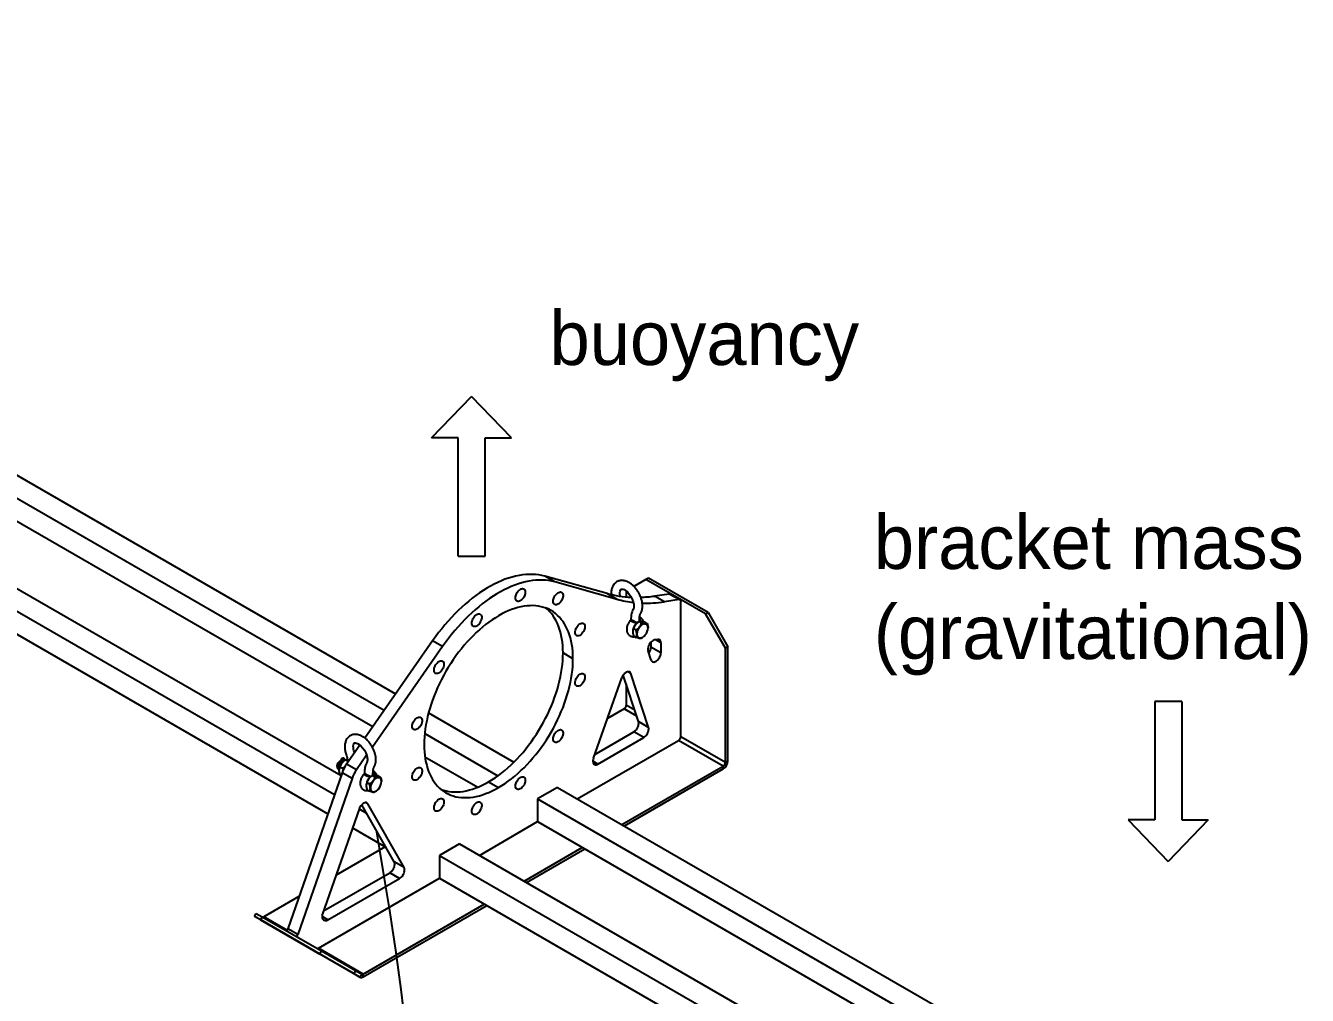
# Model space of a CAD drawing. Header units: inches. Extents: x 0.9 to 37.1, y -8.4 to 11.7.
# Drawn here: x 16.628 to 17.813, y -7.158 to -6.261 of the extents above; entities that cross this region are included whole.
import ezdxf

# ---------------------------------------------------------------- set-up
doc = ezdxf.new("R2010")
doc.units = ezdxf.units.IN
doc.header["$MEASUREMENT"] = 0

# ---------------------------------------------------------------- blocks, each defined once
blk = doc.blocks.new('arrow')
for p, q in [((-0.2219, -0.2307), (0, 0)), ((0.2219, -0.2307), (0, 0)), ((-0.075, -0.2307), (-0.2219, -0.2307)), ((-0.075, -0.8879), (-0.075, -0.2307)), ((0.075, -0.8879), (0.075, -0.2307)), ((0.075, -0.2307), (0.2219, -0.2307)), ((-0.075, -0.8879), (0.075, -0.8879))]:
    blk.add_line(p, q)

msp = doc.modelspace()

# ---------------------------------------------------------------- linework, layer by layer
at = {"color": 7, "linetype": 'Continuous', "lineweight": 25}
for p, q in [((15.8998, -6.2613), (16.9702, -6.8792)), ((15.8814, -6.2718), (16.9597, -6.8943)), ((15.8801, -6.2923), (16.9492, -6.9094)), ((15.8091, -6.3136), (16.9199, -6.9548)), ((15.7908, -6.3242), (16.9137, -6.9724)), ((15.7894, -6.3446), (16.9076, -6.9901)), ((17.1174, -6.7756), (17.1082, -6.7704)), ((17.166, -6.7865), (17.1082, -6.7704)), ((17.1752, -6.7918), (17.1174, -6.7756)), ((17.2018, -6.7734), (17.1906, -6.7799)), ((17.2041, -6.7721), (17.2018, -6.7734)), ((17.2569, -6.8052), (17.2018, -6.7734)), ((17.2592, -6.8039), (17.2041, -6.7721)), ((17.1752, -6.7918), (17.166, -6.7865)), ((17.1835, -6.7841), (17.1835, -6.7896)), ((17.2233, -6.7869), (17.2097, -6.7888)), ((17.2188, -6.7941), (17.2097, -6.7888)), ((17.2325, -6.7921), (17.2233, -6.7869)), ((17.2333, -6.7923), (17.2241, -6.787)), ((17.2325, -6.7921), (17.2188, -6.7941)), ((17.2339, -6.9188), (17.2339, -6.7938)), ((17.188, -6.8102), (17.188, -6.8102)), ((17.1954, -6.8124), (17.1946, -6.8129)), ((17.1954, -6.8124), (17.1977, -6.8137)), ((17.1958, -6.8102), (17.1958, -6.8101)), ((17.2006, -6.8129), (17.2029, -6.8142)), ((17.2569, -6.8052), (17.2592, -6.8039)), ((17.2752, -6.8369), (17.2569, -6.8052)), ((17.2592, -6.8039), (17.2775, -6.8356)), ((17.1903, -6.8188), (17.1926, -6.8201)), ((17.1903, -6.8257), (17.1926, -6.827)), ((17.0044, -6.8302), (16.9418, -6.9201)), ((17.0136, -6.8355), (16.9488, -6.9284)), ((17.0136, -6.8355), (17.0044, -6.8302)), ((17.1977, -6.8275), (17.1985, -6.827)), ((17.2064, -6.8313), (17.2064, -6.8359)), ((17.2156, -6.8412), (17.2064, -6.8359)), ((17.2126, -6.8289), (17.2098, -6.8293)), ((17.2156, -6.8321), (17.2105, -6.8292)), ((17.2156, -6.8321), (17.2156, -6.8412)), ((17.2775, -6.8356), (17.2752, -6.8369)), ((17.2752, -6.9427), (17.2752, -6.8369)), ((17.2775, -6.9413), (17.2775, -6.8356)), ((17.1343, -6.8467), (17.1251, -6.8414)), ((17.2066, -6.848), (17.2038, -6.8393)), ((17.1949, -6.9049), (17.1808, -6.8618)), ((17.1879, -6.8605), (17.1849, -6.8588)), ((17.2041, -6.9102), (17.1879, -6.8605)), ((17.1532, -6.9388), (17.1794, -6.8645)), ((17.1835, -6.8699), (17.1835, -6.8897)), ((17.0008, -6.8969), (17.0796, -6.9424)), ((17.1816, -6.893), (17.1662, -6.9019)), ((17.1932, -6.8998), (17.1816, -6.893)), ((17.1915, -6.8943), (17.1835, -6.8897)), ((17.2041, -6.9102), (17.1949, -6.9049)), ((16.9972, -6.916), (17.0648, -6.955)), ((17.1544, -6.9352), (17.1905, -6.9143)), ((17.1573, -6.9441), (17.1997, -6.9196)), ((17.1997, -6.9196), (17.1905, -6.9143)), ((17.2752, -6.9427), (17.2339, -6.9188)), ((16.9372, -6.9266), (16.9249, -6.9442)), ((17.1383, -6.9763), (17.232, -6.9222)), ((17.2733, -6.946), (17.232, -6.9222)), ((16.9193, -6.9409), (16.919, -6.9411)), ((16.9207, -6.9427), (16.9208, -6.9427)), ((16.924, -6.9403), (16.9232, -6.9407)), ((16.924, -6.9403), (16.9259, -6.9414)), ((16.9341, -6.9495), (16.9249, -6.9442)), ((16.9435, -6.936), (16.9341, -6.9495)), ((16.9974, -6.9373), (17.0463, -6.9655)), ((17.1573, -6.9441), (17.1527, -6.9415)), ((17.2775, -6.9413), (17.2752, -6.9427)), ((16.9208, -6.9522), (16.8705, -7.0964)), ((16.9163, -6.9458), (16.9163, -6.946)), ((16.9163, -6.9463), (16.9163, -6.9466)), ((16.9163, -6.9466), (16.9163, -6.9466)), ((16.9171, -6.9477), (16.9171, -6.9478)), ((16.9172, -6.9478), (16.9171, -6.9477)), ((16.9189, -6.9467), (16.9212, -6.948)), ((16.9189, -6.9536), (16.9201, -6.9543)), ((16.9201, -6.9543), (16.92, -6.9544)), ((16.93, -6.9575), (16.9208, -6.9522)), ((16.9415, -6.9525), (16.9415, -6.9525)), ((16.949, -6.9547), (16.9482, -6.9551)), ((16.949, -6.9547), (16.9513, -6.956)), ((16.9493, -6.9525), (16.9493, -6.9523)), ((16.9541, -6.9551), (16.9564, -6.9565)), ((17.1796, -7.0001), (17.2733, -6.946)), ((17.1819, -7.0014), (17.2733, -6.9486)), ((17.2733, -6.9486), (17.2733, -6.946)), ((16.93, -6.9575), (16.8797, -7.1017)), ((16.9438, -6.9611), (16.9461, -6.9624)), ((16.9438, -6.968), (16.9461, -6.9693)), ((17.0563, -6.9606), (17.0655, -6.9659)), ((17.12, -6.9657), (17.1016, -6.9763)), ((17.12, -6.9657), (17.5045, -7.1876)), ((16.9447, -6.981), (16.9427, -6.9798)), ((16.9513, -6.9698), (16.9521, -6.9693)), ((17.1016, -6.9763), (17.4861, -7.1982)), ((17.1016, -6.9763), (17.1016, -6.9974)), ((16.9365, -6.9857), (16.9028, -7.0825)), ((16.9366, -6.9856), (16.9434, -6.9896)), ((16.9689, -7.0346), (16.939, -6.9817)), ((16.9781, -7.0399), (16.9447, -6.981)), ((16.9304, -7.0032), (16.9613, -7.021)), ((17.0477, -7.0286), (17.1016, -6.9974)), ((17.1016, -6.9974), (17.4861, -7.2194)), ((16.9606, -7.0206), (16.9152, -7.0468)), ((17.0293, -7.018), (17.011, -7.0286)), ((17.0293, -7.018), (17.4138, -7.24)), ((17.089, -7.0524), (17.1429, -7.0213)), ((17.0912, -7.0537), (17.1452, -7.0226)), ((16.9781, -7.0399), (16.9689, -7.0346)), ((17.011, -7.0286), (17.3955, -7.2505)), ((17.011, -7.0286), (17.011, -7.0498)), ((16.8989, -7.1144), (17.011, -7.0498)), ((16.9036, -7.08), (16.9648, -7.0446)), ((16.9076, -7.0882), (16.974, -7.0499)), ((16.974, -7.0499), (16.9648, -7.0446)), ((17.011, -7.0498), (17.3955, -7.2717)), ((16.8809, -7.0666), (16.8485, -7.0853)), ((16.9402, -7.1383), (17.0523, -7.0736)), ((16.9402, -7.1409), (17.0546, -7.0749)), ((16.8398, -7.085), (16.8414, -7.0822)), ((16.8455, -7.0883), (16.8398, -7.085)), ((16.8452, -7.0881), (16.8398, -7.085)), ((16.8414, -7.0822), (16.8468, -7.0853)), ((16.8468, -7.0853), (16.8452, -7.0881)), ((16.8468, -7.0853), (16.9018, -7.117)), ((16.8703, -7.0979), (16.8485, -7.0853)), ((16.9076, -7.0882), (16.9023, -7.0851)), ((16.8452, -7.0881), (16.9002, -7.1199)), ((16.9372, -7.1412), (16.8455, -7.0883)), ((16.8797, -7.1017), (16.8705, -7.0964)), ((16.9036, -7.0881), (16.9044, -7.0886)), ((16.9402, -7.1383), (16.8989, -7.1144)), ((16.9002, -7.1199), (16.9018, -7.117)), ((16.9315, -7.1379), (16.9002, -7.1199)), ((16.9018, -7.117), (16.9332, -7.1351)), ((16.9332, -7.1351), (16.9315, -7.1379)), ((16.9315, -7.1379), (16.9372, -7.1412)), ((16.9332, -7.1351), (16.9389, -7.1384)), ((16.9372, -7.1412), (16.9389, -7.1384)), ((16.9402, -7.1409), (16.9402, -7.1383))]:
    msp.add_line(p, q, dxfattribs=at)
at = {"color": 7, "linetype": 'Continuous', "lineweight": 25, "flags": 128}
for points in [[(17.1082, -6.7704), (17.1054, -6.7697), (17.1026, -6.7692), (17.0997, -6.7688), (17.0968, -6.7687), (17.0938, -6.7687), (17.0907, -6.7688), (17.0876, -6.7692), (17.0844, -6.7697), (17.0812, -6.7703), (17.078, -6.7712), (17.0747, -6.7722), (17.0714, -6.7733), (17.0681, -6.7747), (17.0647, -6.7761), (17.0614, -6.7778), (17.058, -6.7796), (17.0546, -6.7815), (17.0513, -6.7836), (17.0479, -6.7858), (17.0446, -6.7882), (17.0412, -6.7907), (17.0379, -6.7934), (17.0347, -6.7962), (17.0314, -6.7991), (17.0282, -6.8021), (17.025, -6.8053), (17.0219, -6.8086), (17.0188, -6.8119), (17.0158, -6.8154), (17.0129, -6.819), (17.01, -6.8226), (17.0072, -6.8264), (17.0044, -6.8302)], [(17.1174, -6.7756), (17.1146, -6.775), (17.1118, -6.7745), (17.1089, -6.7741), (17.106, -6.774), (17.1029, -6.774), (17.0999, -6.7741), (17.0968, -6.7745), (17.0936, -6.775), (17.0904, -6.7756), (17.0871, -6.7765), (17.0839, -6.7775), (17.0806, -6.7786), (17.0772, -6.78), (17.0739, -6.7814), (17.0705, -6.7831), (17.0672, -6.7849), (17.0638, -6.7868), (17.0604, -6.7889), (17.0571, -6.7911), (17.0537, -6.7935), (17.0504, -6.796), (17.0471, -6.7987), (17.0438, -6.8015), (17.0406, -6.8044), (17.0374, -6.8074), (17.0342, -6.8106), (17.0311, -6.8138), (17.028, -6.8172), (17.025, -6.8207), (17.0221, -6.8243), (17.0192, -6.8279), (17.0164, -6.8317), (17.0136, -6.8355)], [(17.0811, -6.7905), (17.0811, -6.7895), (17.0813, -6.7886), (17.0817, -6.7876), (17.0821, -6.7866), (17.0826, -6.7856), (17.0833, -6.7847), (17.0839, -6.7839), (17.0847, -6.7832), (17.0855, -6.7827), (17.0862, -6.7822), (17.087, -6.782), (17.0877, -6.7819), (17.0884, -6.782), (17.089, -6.7823), (17.0895, -6.7827), (17.0898, -6.7832), (17.0901, -6.7839), (17.0902, -6.7847), (17.0902, -6.7856), (17.0901, -6.7866), (17.0898, -6.7876), (17.0895, -6.7886), (17.089, -6.7896), (17.0884, -6.7905), (17.0877, -6.7914), (17.087, -6.7921), (17.0862, -6.7927), (17.0855, -6.7932), (17.0847, -6.7936), (17.0839, -6.7937), (17.0833, -6.7937), (17.0826, -6.7936), (17.0821, -6.7932), (17.0817, -6.7927), (17.0813, -6.7921), (17.0811, -6.7913), (17.0811, -6.7905)], [(17.116, -6.7936), (17.1161, -6.7927), (17.1163, -6.7917), (17.1166, -6.7907), (17.117, -6.7897), (17.1176, -6.7887), (17.1182, -6.7878), (17.1189, -6.787), (17.1196, -6.7863), (17.1204, -6.7858), (17.1212, -6.7854), (17.1219, -6.7851), (17.1227, -6.785), (17.1233, -6.7851), (17.1239, -6.7854), (17.1244, -6.7858), (17.1248, -6.7864), (17.125, -6.7871), (17.1252, -6.7879), (17.1252, -6.7888), (17.125, -6.7897), (17.1248, -6.7907), (17.1244, -6.7917), (17.1239, -6.7927), (17.1233, -6.7936), (17.1227, -6.7945), (17.1219, -6.7952), (17.1212, -6.7959), (17.1204, -6.7964), (17.1196, -6.7967), (17.1189, -6.7969), (17.1182, -6.7969), (17.1176, -6.7967), (17.117, -6.7963), (17.1166, -6.7958), (17.1163, -6.7952), (17.1161, -6.7945), (17.116, -6.7936)], [(17.178, -6.7889), (17.1779, -6.7885), (17.1777, -6.7869), (17.1776, -6.7854), (17.1778, -6.7842), (17.1781, -6.7832), (17.1785, -6.7826), (17.1788, -6.7824), (17.1791, -6.7823), (17.1796, -6.7823), (17.1803, -6.7824), (17.1815, -6.7828), (17.1829, -6.7837), (17.1846, -6.785), (17.1863, -6.7869), (17.1879, -6.7891), (17.1891, -6.7916), (17.19, -6.794), (17.1903, -6.7952), (17.1905, -6.7963), (17.1906, -6.7973), (17.1907, -6.7981), (17.1906, -6.799), (17.1905, -6.7996), (17.1903, -6.8003), (17.1899, -6.8011), (17.1894, -6.8021), (17.1889, -6.8033), (17.1886, -6.8041), (17.1884, -6.805), (17.1882, -6.8062), (17.188, -6.8078), (17.1879, -6.8096), (17.1879, -6.8102), (17.1879, -6.8102)], [(17.1343, -6.8467), (17.1342, -6.8433), (17.134, -6.8399), (17.1337, -6.8367), (17.1332, -6.8335), (17.1326, -6.8305), (17.1319, -6.8275), (17.1311, -6.8247), (17.1301, -6.8219), (17.129, -6.8193), (17.1278, -6.8169), (17.1265, -6.8145), (17.1251, -6.8123), (17.1235, -6.8103), (17.1218, -6.8083), (17.1201, -6.8066), (17.1182, -6.805), (17.1162, -6.8035), (17.1141, -6.8022), (17.112, -6.801), (17.1097, -6.8001), (17.1074, -6.7992), (17.1049, -6.7986), (17.1024, -6.7981), (17.0999, -6.7978), (17.0972, -6.7976), (17.0946, -6.7977), (17.0918, -6.7978), (17.089, -6.7982), (17.0862, -6.7987), (17.0833, -6.7994), (17.0804, -6.8003), (17.0774, -6.8013), (17.0745, -6.8025), (17.0715, -6.8038), (17.0685, -6.8053), (17.0655, -6.807)], [(17.1251, -6.8414), (17.125, -6.838), (17.1248, -6.8347), (17.1245, -6.8314), (17.124, -6.8282), (17.1235, -6.8252), (17.1228, -6.8222), (17.1219, -6.8194), (17.1209, -6.8167), (17.1199, -6.8141), (17.1186, -6.8116), (17.1173, -6.8092), (17.1159, -6.807), (17.1143, -6.805), (17.1127, -6.803), (17.1109, -6.8013), (17.1093, -6.7999)], [(17.2325, -6.7921), (17.2328, -6.7921), (17.2331, -6.7922), (17.2333, -6.7923), (17.2335, -6.7925), (17.2337, -6.7927), (17.2338, -6.793), (17.2339, -6.7934), (17.2339, -6.7938)], [(17.0655, -6.807), (17.0625, -6.8088), (17.0595, -6.8108), (17.0565, -6.8129), (17.0535, -6.8151), (17.0506, -6.8175), (17.0477, -6.82), (17.0448, -6.8226), (17.042, -6.8254), (17.0392, -6.8282), (17.0364, -6.8312), (17.0337, -6.8343), (17.0311, -6.8375), (17.0285, -6.8408), (17.026, -6.8441), (17.0236, -6.8476), (17.0213, -6.8511), (17.019, -6.8547), (17.0168, -6.8583), (17.0148, -6.862), (17.0128, -6.8658), (17.0109, -6.8696), (17.0091, -6.8734), (17.0075, -6.8772), (17.0059, -6.8811), (17.0045, -6.885), (17.0031, -6.8888), (17.0019, -6.8927), (17.0008, -6.8966), (16.9999, -6.9004), (16.999, -6.9042), (16.9983, -6.908), (16.9977, -6.9117), (16.9973, -6.9154), (16.997, -6.9191), (16.9968, -6.9226), (16.9967, -6.9261)], [(17.0407, -6.8138), (17.0408, -6.8128), (17.041, -6.8119), (17.0413, -6.8109), (17.0417, -6.8099), (17.0423, -6.8089), (17.0429, -6.808), (17.0436, -6.8072), (17.0443, -6.8065), (17.0451, -6.8059), (17.0459, -6.8055), (17.0466, -6.8053), (17.0474, -6.8052), (17.048, -6.8053), (17.0486, -6.8055), (17.0491, -6.806), (17.0495, -6.8065), (17.0497, -6.8072), (17.0499, -6.808), (17.0499, -6.8089), (17.0497, -6.8099), (17.0495, -6.8109), (17.0491, -6.8119), (17.0486, -6.8129), (17.048, -6.8138), (17.0474, -6.8147), (17.0466, -6.8154), (17.0459, -6.816), (17.0451, -6.8165), (17.0443, -6.8169), (17.0436, -6.817), (17.0429, -6.817), (17.0423, -6.8168), (17.0417, -6.8165), (17.0413, -6.816), (17.041, -6.8154), (17.0408, -6.8146), (17.0407, -6.8138)], [(17.1362, -6.8223), (17.1363, -6.8214), (17.1365, -6.8204), (17.1368, -6.8194), (17.1372, -6.8184), (17.1378, -6.8174), (17.1384, -6.8165), (17.1391, -6.8157), (17.1398, -6.815), (17.1406, -6.8145), (17.1414, -6.8141), (17.1421, -6.8138), (17.1428, -6.8137), (17.1435, -6.8138), (17.1441, -6.8141), (17.1446, -6.8145), (17.145, -6.8151), (17.1452, -6.8158), (17.1453, -6.8166), (17.1453, -6.8175), (17.1452, -6.8184), (17.145, -6.8194), (17.1446, -6.8204), (17.1441, -6.8214), (17.1435, -6.8223), (17.1428, -6.8232), (17.1421, -6.8239), (17.1414, -6.8246), (17.1406, -6.8251), (17.1398, -6.8254), (17.1391, -6.8256), (17.1384, -6.8256), (17.1378, -6.8254), (17.1372, -6.825), (17.1368, -6.8246), (17.1365, -6.8239), (17.1363, -6.8232), (17.1362, -6.8223)], [(17.2011, -6.8144), (17.2005, -6.8144), (17.1999, -6.8145), (17.1992, -6.8148), (17.1985, -6.8151), (17.1978, -6.8155), (17.1972, -6.8161), (17.1965, -6.8167), (17.1959, -6.8174)], [(17.2037, -6.8181), (17.2036, -6.8173), (17.2035, -6.8166), (17.2033, -6.816), (17.203, -6.8155), (17.2026, -6.8151), (17.2022, -6.8147), (17.2017, -6.8145), (17.2011, -6.8144)], [(17.1934, -6.824), (17.1934, -6.8248), (17.1935, -6.8255), (17.1938, -6.8261), (17.1941, -6.8266), (17.1944, -6.827), (17.1949, -6.8274), (17.1954, -6.8276), (17.1959, -6.8277)], [(17.1959, -6.8277), (17.1965, -6.8277), (17.1972, -6.8276), (17.1978, -6.8273), (17.1985, -6.827), (17.1992, -6.8266), (17.1999, -6.826), (17.2005, -6.8254), (17.2011, -6.8247)], [(17.2098, -6.8293), (17.2091, -6.8295), (17.2083, -6.8299), (17.2075, -6.8304), (17.2067, -6.831), (17.206, -6.8318), (17.2053, -6.8327), (17.2048, -6.8337), (17.2043, -6.8347), (17.2039, -6.8357), (17.2037, -6.8367), (17.2036, -6.8376), (17.2036, -6.8385), (17.2038, -6.8393)], [(17.2156, -6.8321), (17.2156, -6.8314), (17.2154, -6.8307), (17.2151, -6.8301), (17.2148, -6.8296), (17.2144, -6.8292), (17.2138, -6.829), (17.2133, -6.8289), (17.2126, -6.8289)], [(17.0058, -6.8572), (17.0058, -6.8563), (17.006, -6.8553), (17.0064, -6.8543), (17.0068, -6.8533), (17.0073, -6.8524), (17.008, -6.8515), (17.0087, -6.8507), (17.0094, -6.85), (17.0102, -6.8494), (17.0109, -6.849), (17.0117, -6.8488), (17.0124, -6.8487), (17.0131, -6.8488), (17.0137, -6.849), (17.0142, -6.8494), (17.0145, -6.85), (17.0148, -6.8507), (17.0149, -6.8515), (17.0149, -6.8524), (17.0148, -6.8534), (17.0145, -6.8544), (17.0142, -6.8554), (17.0137, -6.8563), (17.0131, -6.8573), (17.0124, -6.8581), (17.0117, -6.8589), (17.0109, -6.8595), (17.0102, -6.86), (17.0094, -6.8603), (17.0087, -6.8605), (17.008, -6.8605), (17.0073, -6.8603), (17.0068, -6.86), (17.0064, -6.8595), (17.006, -6.8589), (17.0058, -6.8581), (17.0058, -6.8572)], [(17.0563, -6.9606), (17.0593, -6.9588), (17.0623, -6.9568), (17.0653, -6.9547), (17.0683, -6.9525), (17.0712, -6.9501), (17.0741, -6.9476), (17.077, -6.9449), (17.0798, -6.9422), (17.0826, -6.9393), (17.0854, -6.9363), (17.0881, -6.9333), (17.0907, -6.9301), (17.0933, -6.9268), (17.0958, -6.9234), (17.0982, -6.92), (17.1005, -6.9165), (17.1028, -6.9129), (17.1049, -6.9092), (17.107, -6.9055), (17.109, -6.9018), (17.1109, -6.898), (17.1127, -6.8942), (17.1143, -6.8903), (17.1159, -6.8865), (17.1173, -6.8826), (17.1186, -6.8787), (17.1199, -6.8748), (17.1209, -6.871), (17.1219, -6.8671), (17.1228, -6.8633), (17.1235, -6.8596), (17.124, -6.8558), (17.1245, -6.8521), (17.1248, -6.8485), (17.125, -6.8449), (17.1251, -6.8414)], [(17.0655, -6.9659), (17.0685, -6.964), (17.0715, -6.9621), (17.0745, -6.96), (17.0774, -6.9578), (17.0804, -6.9554), (17.0833, -6.9529), (17.0862, -6.9502), (17.089, -6.9475), (17.0918, -6.9446), (17.0946, -6.9416), (17.0972, -6.9385), (17.0999, -6.9354), (17.1024, -6.9321), (17.1049, -6.9287), (17.1074, -6.9253), (17.1097, -6.9217), (17.112, -6.9182), (17.1141, -6.9145), (17.1162, -6.9108), (17.1182, -6.9071), (17.1201, -6.9033), (17.1218, -6.8995), (17.1235, -6.8956), (17.1251, -6.8918), (17.1265, -6.8879), (17.1278, -6.884), (17.129, -6.8801), (17.1301, -6.8763), (17.1311, -6.8724), (17.1319, -6.8686), (17.1326, -6.8649), (17.1332, -6.8611), (17.1337, -6.8574), (17.134, -6.8538), (17.1342, -6.8502), (17.1343, -6.8467)], [(17.2066, -6.848), (17.2069, -6.8486), (17.2073, -6.8491), (17.2078, -6.8495), (17.2084, -6.8497), (17.2091, -6.8498), (17.2098, -6.8497), (17.2106, -6.8494), (17.2113, -6.849), (17.2121, -6.8484), (17.2128, -6.8477), (17.2135, -6.8469), (17.2141, -6.846), (17.2146, -6.8451), (17.215, -6.8441), (17.2154, -6.8431), (17.2155, -6.8421), (17.2156, -6.8412)], [(17.1362, -6.8689), (17.1363, -6.868), (17.1365, -6.867), (17.1368, -6.866), (17.1372, -6.865), (17.1378, -6.864), (17.1384, -6.8631), (17.1391, -6.8623), (17.1398, -6.8616), (17.1406, -6.8611), (17.1414, -6.8607), (17.1421, -6.8604), (17.1428, -6.8603), (17.1435, -6.8604), (17.1441, -6.8607), (17.1446, -6.8611), (17.145, -6.8617), (17.1452, -6.8624), (17.1453, -6.8632), (17.1453, -6.8641), (17.1452, -6.865), (17.145, -6.866), (17.1446, -6.867), (17.1441, -6.868), (17.1435, -6.8689), (17.1428, -6.8698), (17.1421, -6.8705), (17.1414, -6.8712), (17.1406, -6.8717), (17.1398, -6.872), (17.1391, -6.8722), (17.1384, -6.8722), (17.1378, -6.872), (17.1372, -6.8716), (17.1368, -6.8712), (17.1365, -6.8705), (17.1363, -6.8698), (17.1362, -6.8689)], [(17.1879, -6.8605), (17.1876, -6.8598), (17.1872, -6.8593), (17.1866, -6.8589), (17.186, -6.8587), (17.1854, -6.8587), (17.1846, -6.8588), (17.1839, -6.8591), (17.1831, -6.8595), (17.1823, -6.8601), (17.1816, -6.8609), (17.1809, -6.8617), (17.1803, -6.8626), (17.1798, -6.8635), (17.1794, -6.8645)], [(16.9856, -6.9092), (16.9857, -6.9083), (16.9859, -6.9073), (16.9862, -6.9063), (16.9866, -6.9053), (16.9872, -6.9044), (16.9878, -6.9035), (16.9885, -6.9027), (16.9892, -6.902), (16.99, -6.9014), (16.9908, -6.901), (16.9915, -6.9008), (16.9922, -6.9007), (16.9929, -6.9008), (16.9935, -6.901), (16.994, -6.9014), (16.9944, -6.902), (16.9946, -6.9027), (16.9948, -6.9035), (16.9948, -6.9044), (16.9946, -6.9054), (16.9944, -6.9064), (16.994, -6.9074), (16.9935, -6.9084), (16.9929, -6.9093), (16.9922, -6.9101), (16.9915, -6.9109), (16.9908, -6.9115), (16.99, -6.912), (16.9892, -6.9123), (16.9885, -6.9125), (16.9878, -6.9125), (16.9872, -6.9123), (16.9866, -6.912), (16.9862, -6.9115), (16.9859, -6.9109), (16.9857, -6.9101), (16.9856, -6.9092)], [(17.1905, -6.9143), (17.1913, -6.9138), (17.1921, -6.9131), (17.1928, -6.9124), (17.1934, -6.9115), (17.194, -6.9105), (17.1945, -6.9095), (17.1948, -6.9085), (17.195, -6.9075), (17.1951, -6.9066), (17.1951, -6.9057), (17.1949, -6.9049)], [(17.116, -6.9209), (17.1161, -6.92), (17.1163, -6.919), (17.1166, -6.918), (17.117, -6.917), (17.1176, -6.916), (17.1182, -6.9151), (17.1189, -6.9143), (17.1196, -6.9136), (17.1204, -6.9131), (17.1212, -6.9127), (17.1219, -6.9124), (17.1227, -6.9123), (17.1233, -6.9124), (17.1239, -6.9127), (17.1244, -6.9131), (17.1248, -6.9137), (17.125, -6.9144), (17.1252, -6.9152), (17.1252, -6.9161), (17.125, -6.917), (17.1248, -6.918), (17.1244, -6.919), (17.1239, -6.92), (17.1233, -6.9209), (17.1227, -6.9218), (17.1219, -6.9225), (17.1212, -6.9232), (17.1204, -6.9237), (17.1196, -6.924), (17.1189, -6.9242), (17.1182, -6.9242), (17.1176, -6.924), (17.117, -6.9236), (17.1166, -6.9232), (17.1163, -6.9225), (17.1161, -6.9218), (17.116, -6.9209)], [(17.1997, -6.9196), (17.2005, -6.9191), (17.2013, -6.9184), (17.202, -6.9177), (17.2026, -6.9168), (17.2032, -6.9158), (17.2036, -6.9148), (17.204, -6.9138), (17.2042, -6.9128), (17.2043, -6.9119), (17.2043, -6.911), (17.2041, -6.9102)], [(16.9323, -6.9336), (16.9321, -6.933), (16.9317, -6.9318), (16.9314, -6.9307), (16.9312, -6.9291), (16.9311, -6.9277), (16.9313, -6.9264), (16.9316, -6.9255), (16.932, -6.9249), (16.9323, -6.9246), (16.9327, -6.9245), (16.9331, -6.9245), (16.9338, -6.9247), (16.935, -6.9251), (16.9365, -6.926), (16.9381, -6.9273), (16.9398, -6.9292), (16.9414, -6.9314), (16.9427, -6.9338), (16.9436, -6.9363), (16.9439, -6.9375), (16.9441, -6.9386), (16.9442, -6.9396), (16.9442, -6.9404), (16.9441, -6.9413), (16.944, -6.9419), (16.9438, -6.9426), (16.9435, -6.9434), (16.9429, -6.9444), (16.9424, -6.9456), (16.9422, -6.9464), (16.9419, -6.9473), (16.9417, -6.9485), (16.9416, -6.9501), (16.9415, -6.9519), (16.9415, -6.9525), (16.9415, -6.9525)], [(16.9967, -6.9261), (16.9968, -6.9296), (16.997, -6.9329), (16.9973, -6.9362), (16.9977, -6.9393), (16.9983, -6.9424), (16.999, -6.9453), (16.9999, -6.9482), (17.0008, -6.9509), (17.0019, -6.9535), (17.0031, -6.956), (17.0045, -6.9583), (17.0059, -6.9605), (17.0075, -6.9626), (17.0091, -6.9645), (17.0109, -6.9663), (17.0128, -6.9679), (17.0148, -6.9694), (17.0168, -6.9707), (17.019, -6.9718), (17.0213, -6.9728), (17.0236, -6.9736), (17.026, -6.9743), (17.0285, -6.9748), (17.0311, -6.9751), (17.0337, -6.9752), (17.0364, -6.9752), (17.0392, -6.975), (17.042, -6.9746), (17.0448, -6.9741), (17.0477, -6.9734), (17.0506, -6.9726), (17.0535, -6.9715), (17.0565, -6.9704), (17.0595, -6.969), (17.0625, -6.9675), (17.0655, -6.9659)], [(17.1532, -6.9388), (17.1529, -6.9398), (17.1527, -6.9408), (17.1527, -6.9417), (17.1528, -6.9425), (17.153, -6.9433), (17.1533, -6.9439), (17.1538, -6.9443), (17.1544, -6.9446), (17.155, -6.9448), (17.1557, -6.9447), (17.1565, -6.9445), (17.1573, -6.9441)], [(16.9546, -6.9567), (16.954, -6.9567), (16.9534, -6.9568), (16.9527, -6.957), (16.9521, -6.9574), (16.9514, -6.9578), (16.9507, -6.9584), (16.9501, -6.959), (16.9495, -6.9597)], [(16.9572, -6.9604), (16.9572, -6.9596), (16.957, -6.9589), (16.9568, -6.9583), (16.9565, -6.9578), (16.9561, -6.9573), (16.9557, -6.957), (16.9552, -6.9568), (16.9546, -6.9567)], [(16.9856, -6.9558), (16.9857, -6.9549), (16.9859, -6.9539), (16.9862, -6.9529), (16.9866, -6.9519), (16.9872, -6.951), (16.9878, -6.9501), (16.9885, -6.9493), (16.9892, -6.9486), (16.99, -6.948), (16.9908, -6.9476), (16.9915, -6.9474), (16.9922, -6.9473), (16.9929, -6.9474), (16.9935, -6.9476), (16.994, -6.948), (16.9944, -6.9486), (16.9946, -6.9493), (16.9948, -6.9501), (16.9948, -6.951), (16.9946, -6.952), (16.9944, -6.953), (16.994, -6.954), (16.9935, -6.9549), (16.9929, -6.9559), (16.9922, -6.9567), (16.9915, -6.9575), (16.9908, -6.9581), (16.99, -6.9586), (16.9892, -6.9589), (16.9885, -6.9591), (16.9878, -6.9591), (16.9872, -6.9589), (16.9866, -6.9586), (16.9862, -6.9581), (16.9859, -6.9575), (16.9857, -6.9567), (16.9856, -6.9558)], [(17.0811, -6.9644), (17.0811, -6.9634), (17.0813, -6.9625), (17.0817, -6.9615), (17.0821, -6.9605), (17.0826, -6.9595), (17.0833, -6.9586), (17.0839, -6.9578), (17.0847, -6.9571), (17.0855, -6.9566), (17.0862, -6.9561), (17.087, -6.9559), (17.0877, -6.9558), (17.0884, -6.9559), (17.089, -6.9562), (17.0895, -6.9566), (17.0898, -6.9571), (17.0901, -6.9578), (17.0902, -6.9586), (17.0902, -6.9595), (17.0901, -6.9605), (17.0898, -6.9615), (17.0895, -6.9625), (17.089, -6.9635), (17.0884, -6.9644), (17.0877, -6.9653), (17.087, -6.966), (17.0862, -6.9666), (17.0855, -6.9671), (17.0847, -6.9675), (17.0839, -6.9676), (17.0833, -6.9676), (17.0826, -6.9675), (17.0821, -6.9671), (17.0817, -6.9666), (17.0813, -6.966), (17.0811, -6.9652), (17.0811, -6.9644)], [(16.9469, -6.9663), (16.9469, -6.9671), (16.9471, -6.9678), (16.9473, -6.9684), (16.9476, -6.9689), (16.948, -6.9693), (16.9484, -6.9697), (16.9489, -6.9699), (16.9495, -6.97)], [(16.9495, -6.97), (16.9501, -6.97), (16.9507, -6.9699), (16.9514, -6.9696), (16.9521, -6.9693), (16.9527, -6.9689), (16.9534, -6.9683), (16.954, -6.9677), (16.9546, -6.967)], [(17.0125, -6.9676), (17.0144, -6.9683), (17.0169, -6.969), (17.0194, -6.9695), (17.0219, -6.9698), (17.0246, -6.9699), (17.0272, -6.9699), (17.03, -6.9697), (17.0328, -6.9694), (17.0356, -6.9688), (17.0385, -6.9681), (17.0414, -6.9673), (17.0444, -6.9662), (17.0473, -6.9651), (17.0503, -6.9637), (17.0533, -6.9622), (17.0563, -6.9606)], [(16.9447, -6.981), (16.9443, -6.9805), (16.9438, -6.9801), (16.9432, -6.9798), (16.9425, -6.9798), (16.9418, -6.9799), (16.941, -6.9802), (16.9403, -6.9806), (16.9395, -6.9812), (16.9388, -6.982), (16.9381, -6.9828), (16.9375, -6.9837), (16.9369, -6.9847), (16.9365, -6.9857)], [(17.0058, -6.9845), (17.0058, -6.9836), (17.006, -6.9826), (17.0064, -6.9816), (17.0068, -6.9806), (17.0073, -6.9797), (17.008, -6.9788), (17.0087, -6.978), (17.0094, -6.9773), (17.0102, -6.9767), (17.0109, -6.9763), (17.0117, -6.9761), (17.0124, -6.976), (17.0131, -6.9761), (17.0137, -6.9763), (17.0142, -6.9767), (17.0145, -6.9773), (17.0148, -6.978), (17.0149, -6.9788), (17.0149, -6.9797), (17.0148, -6.9807), (17.0145, -6.9817), (17.0142, -6.9827), (17.0137, -6.9837), (17.0131, -6.9846), (17.0124, -6.9854), (17.0117, -6.9862), (17.0109, -6.9868), (17.0102, -6.9873), (17.0094, -6.9876), (17.0087, -6.9878), (17.008, -6.9878), (17.0073, -6.9876), (17.0068, -6.9873), (17.0064, -6.9868), (17.006, -6.9862), (17.0058, -6.9854), (17.0058, -6.9845)], [(17.0407, -6.9877), (17.0408, -6.9867), (17.041, -6.9858), (17.0413, -6.9848), (17.0417, -6.9838), (17.0423, -6.9828), (17.0429, -6.9819), (17.0436, -6.9811), (17.0443, -6.9804), (17.0451, -6.9798), (17.0459, -6.9794), (17.0466, -6.9792), (17.0474, -6.9791), (17.048, -6.9792), (17.0486, -6.9795), (17.0491, -6.9799), (17.0495, -6.9804), (17.0497, -6.9811), (17.0499, -6.9819), (17.0499, -6.9828), (17.0497, -6.9838), (17.0495, -6.9848), (17.0491, -6.9858), (17.0486, -6.9868), (17.048, -6.9877), (17.0474, -6.9886), (17.0466, -6.9893), (17.0459, -6.9899), (17.0451, -6.9904), (17.0443, -6.9908), (17.0436, -6.9909), (17.0429, -6.9909), (17.0423, -6.9907), (17.0417, -6.9904), (17.0413, -6.9899), (17.041, -6.9893), (17.0408, -6.9885), (17.0407, -6.9877)], [(16.9648, -7.0446), (16.9656, -7.0441), (16.9664, -7.0435), (16.9671, -7.0427), (16.9677, -7.0418), (16.9683, -7.0409), (16.9687, -7.0399), (16.9691, -7.0389), (16.9693, -7.0379), (16.9694, -7.037), (16.9694, -7.0361), (16.9692, -7.0353), (16.9689, -7.0346)], [(16.974, -7.0499), (16.9748, -7.0494), (16.9755, -7.0488), (16.9762, -7.048), (16.9769, -7.0471), (16.9774, -7.0462), (16.9779, -7.0452), (16.9783, -7.0442), (16.9785, -7.0432), (16.9786, -7.0423), (16.9786, -7.0414), (16.9784, -7.0406), (16.9781, -7.0399)], [(16.9028, -7.0825), (16.9025, -7.0834), (16.9023, -7.0843), (16.9023, -7.0852), (16.9023, -7.086), (16.9025, -7.0867), (16.9028, -7.0873), (16.9032, -7.0878), (16.9036, -7.0881)], [(16.8709, -7.0992), (16.8707, -7.099), (16.8705, -7.0988), (16.8704, -7.0985), (16.8703, -7.0981), (16.8703, -7.0977), (16.8703, -7.0973), (16.8704, -7.0968), (16.8705, -7.0964)], [(16.8801, -7.1045), (16.8799, -7.1043), (16.8797, -7.1041), (16.8795, -7.1038), (16.8795, -7.1034), (16.8794, -7.103), (16.8794, -7.1026), (16.8795, -7.1021), (16.8797, -7.1017)]]:
    msp.add_lwpolyline(points, dxfattribs=at)
at = {"color": 7, "linetype": 'Continuous', "lineweight": 25}
for centre, radius, start, end in [((17.192, -6.6917), 0.0982, 254.6495, 267.7571), ((17.1923, -6.6665), 0.1235, 272.1515, 278.0737), ((17.2235, -6.7881), 0.00124, 61.1411, 99.7375), ((17.2007, -6.6998), 0.0954, 254.53, 263.6905), ((17.2019, -6.6763), 0.119, 268.2688, 278.1743), ((17.1996, -6.821), 0.0095, 121.1127, 142.0209), ((17.2007, -6.8223), 0.0112, 140.2279, 177.3607), ((17.2045, -6.8245), 0.0112, 140.2279, 177.3607), ((17.1925, -6.8176), 0.0112, 320.2279, 357.3607), ((17.1967, -6.8355), 0.00978, 323.1605, 357.58), ((17.1793, -6.8895), 0.00419, 302.6055, 357.3945), ((17.2298, -6.9186), 0.00419, 302.6055, 357.3945), ((16.9222, -6.9461), 0.00591, 122.4667, 177.5333), ((16.9293, -6.9502), 0.0112, 140.2279, 177.3607), ((16.9281, -6.9489), 0.0095, 121.1127, 142.0209), ((16.952, -6.9632), 0.0331, 145.0468, 160.6009), ((17.2684, -6.9409), 0.00913, 302.4763, 357.5237), ((17.271, -6.9425), 0.00419, 302.6055, 357.3945), ((16.9191, -6.9467), 0.00281, 170.4263, 224.5537), ((16.9612, -6.9685), 0.0331, 145.0468, 160.6009), ((16.9531, -6.9633), 0.0095, 121.1127, 142.0209), ((16.9542, -6.9646), 0.0112, 140.2279, 177.3607), ((16.9581, -6.9668), 0.0112, 140.2279, 177.3607), ((16.946, -6.9598), 0.0112, 320.2279, 357.3607), ((16.8477, -7.0842), 0.0014, 249.6196, 305.267), ((16.9057, -7.0856), 0.00326, 245.686, 305.6182), ((16.8981, -7.1133), 0.0014, 249.6196, 305.267), ((16.9385, -7.1385), 0.003, 245.686, 305.6182), ((16.9394, -7.1372), 0.00137, 245.686, 305.6182)]:
    msp.add_arc(centre, radius, start, end, dxfattribs=at)
for points, knots in [([(17.1958, -6.8102), (17.1958, -6.8102), (17.1958, -6.8097), (17.1958, -6.8089), (17.1959, -6.8079), (17.196, -6.8071), (17.1961, -6.8065), (17.1963, -6.8061), (17.1964, -6.8056), (17.1966, -6.8051), (17.197, -6.8043), (17.1976, -6.8033), (17.198, -6.8021), (17.1983, -6.801), (17.1985, -6.7996), (17.1986, -6.7977), (17.1984, -6.7953), (17.1979, -6.7926), (17.197, -6.7898), (17.1958, -6.7871), (17.1944, -6.7846), (17.1927, -6.7822), (17.1909, -6.78), (17.1888, -6.7781), (17.1866, -6.7766), (17.1843, -6.7754), (17.1824, -6.7747), (17.1807, -6.7744), (17.1791, -6.7744), (17.1775, -6.7746), (17.176, -6.775), (17.1746, -6.7757), (17.1733, -6.7766), (17.1721, -6.7779), (17.1712, -6.7794), (17.1705, -6.7809), (17.17, -6.7825), (17.1697, -6.7843), (17.1697, -6.786), (17.1698, -6.787), (17.1698, -6.7873)], [0, 0, 0, 0, 0.002289, 0.024409, 0.041592, 0.056512, 0.069972, 0.081247, 0.091419, 0.102803, 0.11837, 0.144804, 0.167417, 0.185833, 0.201924, 0.234763, 0.270319, 0.310383, 0.350976, 0.389707, 0.427399, 0.465627, 0.504438, 0.543687, 0.583284, 0.622315, 0.659464, 0.681452, 0.706491, 0.735783, 0.762946, 0.787516, 0.810297, 0.841926, 0.874958, 0.898962, 0.926176, 0.956058, 0.98352, 1, 1, 1, 1]), ([(17.1876, -6.811), (17.1874, -6.8112), (17.1869, -6.8118), (17.1862, -6.8127), (17.1855, -6.8138), (17.185, -6.8149), (17.1845, -6.8161), (17.1842, -6.8173), (17.184, -6.8185), (17.1839, -6.8197), (17.184, -6.8208), (17.1842, -6.8218), (17.1845, -6.8228), (17.185, -6.8236), (17.1856, -6.8244), (17.1863, -6.8251), (17.1871, -6.8256), (17.188, -6.826), (17.1889, -6.8263), (17.1899, -6.8264), (17.1907, -6.8264), (17.1911, -6.8263), (17.1912, -6.8262)], [0, 0, 0, 0, 0.046591, 0.102537, 0.158378, 0.214353, 0.270705, 0.327736, 0.38574, 0.444828, 0.497844, 0.549007, 0.598195, 0.645719, 0.692037, 0.742608, 0.791537, 0.839214, 0.886158, 0.932952, 0.980261, 1, 1, 1, 1]), ([(17.1934, -6.8138), (17.1932, -6.8138), (17.1928, -6.8137), (17.1918, -6.8135), (17.1906, -6.8131), (17.1895, -6.8127), (17.1885, -6.8122), (17.1878, -6.8117), (17.1875, -6.8112), (17.1876, -6.8111), (17.1877, -6.811)], [0, 0, 0, 0, 0.061117, 0.216559, 0.349852, 0.472702, 0.595541, 0.730592, 0.886554, 1, 1, 1, 1]), ([(17.1879, -6.8102), (17.1879, -6.8104), (17.1879, -6.8106), (17.1877, -6.8109), (17.1876, -6.811), (17.1876, -6.811)], [0, 0, 0, 0, 0.46502, 0.990661, 1, 1, 1, 1]), ([(17.188, -6.8102), (17.188, -6.8103), (17.1879, -6.8103), (17.1882, -6.8105), (17.1886, -6.8108), (17.1891, -6.8111), (17.1899, -6.8115), (17.191, -6.812), (17.1921, -6.8126), (17.1931, -6.8131), (17.1936, -6.8134), (17.1937, -6.8135)], [0, 0, 0, 0, 0.050818, 0.211922, 0.259341, 0.349998, 0.474642, 0.60048, 0.739604, 0.903475, 1, 1, 1, 1]), ([(17.1954, -6.8124), (17.1949, -6.8127), (17.1938, -6.8134), (17.1927, -6.8144), (17.1922, -6.815), (17.1921, -6.8151)], [0, 0, 0, 0, 0.432386, 0.879556, 1, 1, 1, 1]), ([(17.1954, -6.8124), (17.1955, -6.8121), (17.1957, -6.8115), (17.1958, -6.8108), (17.1958, -6.8103), (17.1958, -6.8102)], [0, 0, 0, 0, 0.380442, 0.807281, 1, 1, 1, 1]), ([(17.1972, -6.8122), (17.1968, -6.8122), (17.196, -6.8121), (17.1956, -6.8123), (17.1954, -6.8124)], [0, 0, 0, 0, 0.504002, 1, 1, 1, 1]), ([(17.1958, -6.8091), (17.196, -6.8093), (17.1961, -6.8096), (17.1963, -6.8102), (17.1962, -6.8109), (17.196, -6.8117), (17.1958, -6.8121), (17.1957, -6.8123)], [0, 0, 0, 0, 0.267927, 0.270891, 0.623576, 0.853459, 1, 1, 1, 1]), ([(17.1995, -6.8126), (17.1995, -6.8124), (17.1994, -6.812), (17.199, -6.8113), (17.1985, -6.8104), (17.1979, -6.8097), (17.1971, -6.8091), (17.1964, -6.8087), (17.196, -6.8085), (17.1959, -6.8085)], [0, 0, 0, 0, 0.082116, 0.253617, 0.420001, 0.582932, 0.759473, 0.930945, 1, 1, 1, 1]), ([(17.1959, -6.8174), (17.1963, -6.8168), (17.1972, -6.8156), (17.1975, -6.8143), (17.1977, -6.8137)], [0, 0, 0, 0, 0.504002, 1, 1, 1, 1]), ([(17.2006, -6.8129), (17.2001, -6.8127), (17.199, -6.8124), (17.1979, -6.8122), (17.1973, -6.8122), (17.1972, -6.8122)], [0, 0, 0, 0, 0.432386, 0.879556, 1, 1, 1, 1]), ([(17.1977, -6.8137), (17.1983, -6.8139), (17.1994, -6.8141), (17.2005, -6.8143), (17.201, -6.8144), (17.2011, -6.8144)], [0, 0, 0, 0, 0.432386, 0.879556, 1, 1, 1, 1]), ([(17.2011, -6.8144), (17.2015, -6.8144), (17.2023, -6.8144), (17.2027, -6.8143), (17.2029, -6.8142)], [0, 0, 0, 0, 0.504002, 1, 1, 1, 1]), ([(17.2029, -6.8142), (17.203, -6.8147), (17.2033, -6.8156), (17.2036, -6.8169), (17.2037, -6.8177), (17.2037, -6.8181)], [0, 0, 0, 0, 0.372063, 0.681847, 1, 1, 1, 1]), ([(17.1903, -6.8188), (17.1901, -6.8191), (17.1898, -6.8197), (17.1895, -6.8207), (17.1895, -6.8214), (17.1895, -6.8218)], [0, 0, 0, 0, 0.372063, 0.681847, 1, 1, 1, 1]), ([(17.1895, -6.8218), (17.1895, -6.8219), (17.1895, -6.8224), (17.1896, -6.8234), (17.1899, -6.8247), (17.1902, -6.8254), (17.1903, -6.8257)], [0, 0, 0, 0, 0.062849, 0.423373, 0.79725, 1, 1, 1, 1]), ([(17.1921, -6.8151), (17.1917, -6.8157), (17.1909, -6.8169), (17.1905, -6.8182), (17.1903, -6.8188)], [0, 0, 0, 0, 0.504002, 1, 1, 1, 1]), ([(17.1926, -6.8201), (17.1931, -6.8198), (17.1942, -6.8191), (17.1953, -6.8181), (17.1958, -6.8175), (17.1959, -6.8174)], [0, 0, 0, 0, 0.432386, 0.879556, 1, 1, 1, 1]), ([(17.1934, -6.824), (17.1933, -6.8237), (17.1933, -6.8229), (17.193, -6.8216), (17.1927, -6.8206), (17.1926, -6.8201)], [0, 0, 0, 0, 0.30922, 0.62794, 1, 1, 1, 1]), ([(17.1926, -6.827), (17.1927, -6.8268), (17.1929, -6.8264), (17.1932, -6.8255), (17.1934, -6.8246), (17.1934, -6.8241), (17.1934, -6.824)], [0, 0, 0, 0, 0.202754, 0.564421, 0.937149, 1, 1, 1, 1]), ([(17.1959, -6.8277), (17.1954, -6.8276), (17.1944, -6.8275), (17.1932, -6.8272), (17.1926, -6.827)], [0, 0, 0, 0, 0.504002, 1, 1, 1, 1]), ([(17.1977, -6.8275), (17.1976, -6.8275), (17.1972, -6.8277), (17.1965, -6.8277), (17.196, -6.8277), (17.1959, -6.8277)], [0, 0, 0, 0, 0.4323862, 0.8795564, 1, 1, 1, 1]), ([(16.9494, -6.9525), (16.9494, -6.9524), (16.9494, -6.952), (16.9494, -6.9511), (16.9494, -6.9502), (16.9495, -6.9494), (16.9497, -6.9488), (16.9498, -6.9483), (16.9499, -6.9479), (16.9502, -6.9473), (16.9506, -6.9465), (16.9511, -6.9456), (16.9515, -6.9444), (16.9518, -6.9433), (16.952, -6.9419), (16.9521, -6.94), (16.952, -6.9376), (16.9514, -6.9349), (16.9506, -6.9321), (16.9494, -6.9294), (16.9479, -6.9269), (16.9463, -6.9245), (16.9444, -6.9223), (16.9423, -6.9204), (16.9401, -6.9188), (16.9379, -6.9177), (16.9359, -6.917), (16.9342, -6.9167), (16.9327, -6.9167), (16.931, -6.9168), (16.9295, -6.9173), (16.9282, -6.918), (16.9269, -6.9189), (16.9257, -6.9201), (16.9247, -6.9216), (16.924, -6.9232), (16.9235, -6.9248), (16.9233, -6.9266), (16.9232, -6.9284), (16.9233, -6.9301), (16.9236, -6.9317), (16.9239, -6.9334), (16.9245, -6.9353), (16.9251, -6.937), (16.9255, -6.9386), (16.9257, -6.9399), (16.9259, -6.9414), (16.9259, -6.9423), (16.926, -6.9427)], [0, 0, 0, 0, 0.001915, 0.020428, 0.034809, 0.047295, 0.05856, 0.067996, 0.076509, 0.086036, 0.099064, 0.121187, 0.140111, 0.155524, 0.168991, 0.196474, 0.22623, 0.259761, 0.293732, 0.326146, 0.357691, 0.389684, 0.422165, 0.455013, 0.488152, 0.520817, 0.551907, 0.570309, 0.591264, 0.615778, 0.638511, 0.659074, 0.678139, 0.70461, 0.732254, 0.752343, 0.775119, 0.800127, 0.82311, 0.843173, 0.862521, 0.882162, 0.904279, 0.930364, 0.944693, 0.962269, 0.981736, 1, 1, 1, 1]), ([(16.9163, -6.9464), (16.9163, -6.9461), (16.9163, -6.9455), (16.9166, -6.9443), (16.9172, -6.943), (16.9181, -6.9419), (16.9189, -6.9411), (16.9195, -6.9409), (16.9196, -6.9408)], [0, 0, 0, 0, 0.155896, 0.33972, 0.525491, 0.712981, 0.90288, 1, 1, 1, 1]), ([(16.9196, -6.941), (16.9194, -6.9412), (16.9189, -6.9415), (16.9181, -6.9423), (16.9173, -6.9434), (16.9166, -6.9448), (16.9164, -6.9458), (16.9163, -6.9463)], [0, 0, 0, 0, 0.127788, 0.316702, 0.50324, 0.752924, 1, 1, 1, 1]), ([(16.9171, -6.9487), (16.9169, -6.9485), (16.9165, -6.948), (16.9164, -6.9468), (16.9165, -6.9456), (16.9169, -6.9445), (16.9175, -6.9434), (16.9182, -6.9424), (16.919, -6.9416), (16.9195, -6.9413), (16.9196, -6.9412)], [0, 0, 0, 0, 0.160984, 0.321342, 0.4438, 0.565285, 0.68825, 0.809501, 0.932296, 1, 1, 1, 1]), ([(16.9198, -6.9421), (16.9195, -6.9423), (16.919, -6.9429), (16.9183, -6.9439), (16.9177, -6.945), (16.9173, -6.9461), (16.9172, -6.9472), (16.9172, -6.9481), (16.9175, -6.9489), (16.9179, -6.9492), (16.9181, -6.9493)], [0, 0, 0, 0, 0.119817, 0.238205, 0.36593, 0.492119, 0.619318, 0.746516, 0.872705, 1, 1, 1, 1]), ([(16.9182, -6.9494), (16.918, -6.9492), (16.9177, -6.949), (16.9174, -6.9482), (16.9173, -6.9473), (16.9174, -6.9462), (16.9178, -6.945), (16.9184, -6.9439), (16.9191, -6.943), (16.9196, -6.9425), (16.9199, -6.9422)], [0, 0, 0, 0, 0.1283103, 0.2555062, 0.3837196, 0.5119329, 0.6391288, 0.7678732, 0.8832683, 1, 1, 1, 1]), ([(16.9207, -6.9427), (16.9204, -6.9429), (16.9199, -6.9434), (16.9192, -6.9444), (16.9186, -6.9455), (16.9182, -6.9466), (16.9181, -6.9477), (16.9181, -6.9484), (16.9182, -6.9486), (16.9182, -6.9486)], [0, 0, 0, 0, 0.154587, 0.307438, 0.48027, 0.651022, 0.82314, 0.995259, 1, 1, 1, 1]), ([(16.9183, -6.9482), (16.9183, -6.948), (16.9182, -6.9476), (16.9184, -6.9467), (16.9187, -6.9456), (16.9193, -6.9445), (16.92, -6.9435), (16.9206, -6.943), (16.9208, -6.9427)], [0, 0, 0, 0, 0.081815, 0.27156, 0.459798, 0.650328, 0.824134, 1, 1, 1, 1]), ([(16.9189, -6.9467), (16.919, -6.9462), (16.9194, -6.945), (16.9201, -6.9438), (16.9206, -6.9432), (16.9207, -6.943)], [0, 0, 0, 0, 0.432386, 0.879556, 1, 1, 1, 1]), ([(16.9229, -6.941), (16.9229, -6.9409), (16.9231, -6.9405), (16.9231, -6.94), (16.923, -6.9394), (16.9228, -6.9391), (16.9225, -6.9388), (16.9223, -6.9387), (16.9219, -6.9386), (16.9216, -6.9386), (16.9212, -6.9387), (16.9209, -6.9389), (16.9205, -6.9391), (16.9202, -6.9395), (16.9199, -6.9399), (16.9198, -6.9403), (16.9196, -6.9408), (16.9196, -6.9413), (16.9197, -6.9417), (16.9198, -6.942), (16.92, -6.9422), (16.9202, -6.9423), (16.9204, -6.9425), (16.9204, -6.9428), (16.9204, -6.943)], [0, 0, 0, 0, 0.04289, 0.105401, 0.17421, 0.209709, 0.245327, 0.280682, 0.316883, 0.353902, 0.393397, 0.435727, 0.480838, 0.525911, 0.570334, 0.614815, 0.659673, 0.736795, 0.76816, 0.799538, 0.834006, 0.893815, 0.949712, 1, 1, 1, 1]), ([(16.9198, -6.9421), (16.9198, -6.9421), (16.9199, -6.9422), (16.9199, -6.9422), (16.9199, -6.9422)], [0, 0, 0, 0, 0.783616, 1, 1, 1, 1]), ([(16.9201, -6.9432), (16.9201, -6.9431), (16.92, -6.9429), (16.92, -6.9426), (16.9199, -6.9423), (16.9199, -6.9422)], [0, 0, 0, 0, 0.270202, 0.676701, 1, 1, 1, 1]), ([(16.9207, -6.943), (16.9212, -6.9425), (16.9222, -6.9414), (16.9234, -6.9407), (16.924, -6.9403)], [0, 0, 0, 0, 0.504002, 1, 1, 1, 1]), ([(16.9216, -6.9421), (16.9215, -6.942), (16.9214, -6.9419), (16.9212, -6.9418), (16.9211, -6.9415), (16.9211, -6.9412), (16.9212, -6.9408), (16.9215, -6.9403), (16.9219, -6.94), (16.9222, -6.9398), (16.9225, -6.9399), (16.9227, -6.9402), (16.9227, -6.9405), (16.9227, -6.9408), (16.9226, -6.941), (16.9225, -6.9412), (16.9225, -6.9413), (16.9225, -6.9413)], [0, 0, 0, 0, 0.091045, 0.148709, 0.206365, 0.264021, 0.350937, 0.43787, 0.524815, 0.611751, 0.698667, 0.785595, 0.851046, 0.916487, 0.947395, 0.978299, 1, 1, 1, 1]), ([(16.924, -6.9403), (16.9242, -6.9402), (16.9245, -6.9401), (16.9252, -6.94), (16.9257, -6.94), (16.9258, -6.9401)], [0, 0, 0, 0, 0.432386, 0.879556, 1, 1, 1, 1]), ([(16.9177, -6.9489), (16.9175, -6.9489), (16.9173, -6.9489), (16.9172, -6.9488), (16.9171, -6.9487)], [0, 0, 0, 0, 0.606276, 1, 1, 1, 1]), ([(16.9181, -6.9497), (16.9181, -6.9493), (16.9181, -6.9486), (16.9184, -6.9476), (16.9187, -6.947), (16.9189, -6.9467)], [0, 0, 0, 0, 0.309209, 0.627917, 1, 1, 1, 1]), ([(16.9189, -6.9536), (16.9188, -6.9533), (16.9185, -6.9526), (16.9182, -6.9513), (16.9181, -6.9503), (16.9181, -6.9498), (16.9181, -6.9497)], [0, 0, 0, 0, 0.201665, 0.56365, 0.936711, 1, 1, 1, 1]), ([(16.9237, -6.9461), (16.9235, -6.9463), (16.9228, -6.9471), (16.9218, -6.9477), (16.9212, -6.948)], [0, 0, 0, 0, 0.326251, 1, 1, 1, 1]), ([(16.9212, -6.948), (16.9214, -6.9485), (16.9216, -6.9492), (16.9217, -6.9498), (16.9217, -6.9499)], [0, 0, 0, 0, 0.776853, 1, 1, 1, 1]), ([(16.9412, -6.9533), (16.9409, -6.9535), (16.9404, -6.9541), (16.9397, -6.955), (16.9391, -6.9561), (16.9385, -6.9572), (16.938, -6.9584), (16.9377, -6.9596), (16.9375, -6.9608), (16.9374, -6.962), (16.9375, -6.9631), (16.9377, -6.9641), (16.9381, -6.965), (16.9385, -6.9659), (16.9391, -6.9667), (16.9398, -6.9674), (16.9407, -6.9679), (16.9416, -6.9683), (16.9425, -6.9686), (16.9434, -6.9687), (16.9442, -6.9686), (16.9446, -6.9686), (16.9448, -6.9685)], [0, 0, 0, 0, 0.046591, 0.102537, 0.158378, 0.214353, 0.270705, 0.327736, 0.38574, 0.444828, 0.497844, 0.549007, 0.598195, 0.645719, 0.692037, 0.742608, 0.791537, 0.839214, 0.886158, 0.932952, 0.980261, 1, 1, 1, 1]), ([(16.9469, -6.9561), (16.9468, -6.9561), (16.9463, -6.956), (16.9453, -6.9557), (16.9441, -6.9554), (16.943, -6.955), (16.942, -6.9545), (16.9413, -6.954), (16.941, -6.9535), (16.9411, -6.9534), (16.9412, -6.9533)], [0, 0, 0, 0, 0.061117, 0.216559, 0.349852, 0.472702, 0.595541, 0.730592, 0.886554, 1, 1, 1, 1]), ([(16.9415, -6.9525), (16.9415, -6.9526), (16.9414, -6.9529), (16.9413, -6.9532), (16.9412, -6.9533), (16.9412, -6.9533)], [0, 0, 0, 0, 0.46502, 0.990661, 1, 1, 1, 1]), ([(16.9415, -6.9525), (16.9415, -6.9525), (16.9414, -6.9525), (16.9417, -6.9528), (16.9421, -6.953), (16.9426, -6.9533), (16.9435, -6.9538), (16.9445, -6.9543), (16.9457, -6.9549), (16.9467, -6.9554), (16.9471, -6.9557), (16.9473, -6.9558)], [0, 0, 0, 0, 0.0508176, 0.2119217, 0.2593405, 0.349998, 0.4746422, 0.6004801, 0.7396039, 0.903475, 1, 1, 1, 1]), ([(16.949, -6.9547), (16.9484, -6.955), (16.9473, -6.9557), (16.9462, -6.9567), (16.9457, -6.9573), (16.9456, -6.9574)], [0, 0, 0, 0, 0.432386, 0.879556, 1, 1, 1, 1]), ([(16.9489, -6.9546), (16.949, -6.9544), (16.9492, -6.9538), (16.9494, -6.9531), (16.9493, -6.9526), (16.9493, -6.9525)], [0, 0, 0, 0, 0.380442, 0.807281, 1, 1, 1, 1]), ([(16.9508, -6.9545), (16.9504, -6.9544), (16.9495, -6.9544), (16.9492, -6.9546), (16.949, -6.9547)], [0, 0, 0, 0, 0.504002, 1, 1, 1, 1]), ([(16.9494, -6.9514), (16.9495, -6.9516), (16.9497, -6.9519), (16.9498, -6.9525), (16.9498, -6.9532), (16.9495, -6.954), (16.9493, -6.9544), (16.9493, -6.9546)], [0, 0, 0, 0, 0.267927, 0.270891, 0.623576, 0.853459, 1, 1, 1, 1]), ([(16.9531, -6.9549), (16.953, -6.9547), (16.9529, -6.9543), (16.9525, -6.9535), (16.952, -6.9527), (16.9514, -6.952), (16.9507, -6.9514), (16.95, -6.951), (16.9495, -6.9508), (16.9494, -6.9508)], [0, 0, 0, 0, 0.0821161, 0.2536166, 0.4200012, 0.5829319, 0.7594733, 0.9309453, 1, 1, 1, 1]), ([(16.9495, -6.9597), (16.9499, -6.9591), (16.9507, -6.9579), (16.9511, -6.9566), (16.9513, -6.956)], [0, 0, 0, 0, 0.504002, 1, 1, 1, 1]), ([(16.9541, -6.9551), (16.9536, -6.955), (16.9525, -6.9547), (16.9514, -6.9545), (16.9509, -6.9545), (16.9508, -6.9545)], [0, 0, 0, 0, 0.432386, 0.879556, 1, 1, 1, 1]), ([(16.9513, -6.956), (16.9518, -6.9561), (16.9529, -6.9564), (16.954, -6.9566), (16.9545, -6.9567), (16.9546, -6.9567)], [0, 0, 0, 0, 0.432386, 0.879556, 1, 1, 1, 1]), ([(16.9546, -6.9567), (16.955, -6.9567), (16.9559, -6.9567), (16.9562, -6.9565), (16.9564, -6.9565)], [0, 0, 0, 0, 0.504002, 1, 1, 1, 1]), ([(16.9564, -6.9565), (16.9566, -6.957), (16.9569, -6.9579), (16.9572, -6.9592), (16.9572, -6.96), (16.9572, -6.9604)], [0, 0, 0, 0, 0.372063, 0.681847, 1, 1, 1, 1]), ([(16.9438, -6.9611), (16.9437, -6.9614), (16.9434, -6.962), (16.9431, -6.963), (16.943, -6.9637), (16.943, -6.9641)], [0, 0, 0, 0, 0.372063, 0.681847, 1, 1, 1, 1]), ([(16.943, -6.9641), (16.943, -6.9642), (16.943, -6.9647), (16.9432, -6.9657), (16.9435, -6.9669), (16.9437, -6.9677), (16.9438, -6.968)], [0, 0, 0, 0, 0.062849, 0.423373, 0.79725, 1, 1, 1, 1]), ([(16.9456, -6.9574), (16.9452, -6.958), (16.9444, -6.9592), (16.944, -6.9605), (16.9438, -6.9611)], [0, 0, 0, 0, 0.504002, 1, 1, 1, 1]), ([(16.9461, -6.9624), (16.9466, -6.9621), (16.9477, -6.9614), (16.9488, -6.9604), (16.9494, -6.9598), (16.9495, -6.9597)], [0, 0, 0, 0, 0.432386, 0.879556, 1, 1, 1, 1]), ([(16.9469, -6.9663), (16.9469, -6.9659), (16.9468, -6.9652), (16.9466, -6.9638), (16.9463, -6.9629), (16.9461, -6.9624)], [0, 0, 0, 0, 0.30922, 0.62794, 1, 1, 1, 1]), ([(16.9461, -6.9693), (16.9462, -6.9691), (16.9464, -6.9687), (16.9468, -6.9678), (16.9469, -6.9669), (16.9469, -6.9664), (16.9469, -6.9663)], [0, 0, 0, 0, 0.202754, 0.564421, 0.937149, 1, 1, 1, 1]), ([(16.9495, -6.97), (16.949, -6.9699), (16.948, -6.9698), (16.9467, -6.9695), (16.9461, -6.9693)], [0, 0, 0, 0, 0.504002, 1, 1, 1, 1]), ([(16.9513, -6.9698), (16.9511, -6.9698), (16.9508, -6.97), (16.9501, -6.97), (16.9496, -6.97), (16.9495, -6.97)], [0, 0, 0, 0, 0.432386, 0.879556, 1, 1, 1, 1])]:
    msp.add_open_spline(points, degree=3, knots=knots, dxfattribs=at)
msp.add_spline([(16.9523, -7.0053), (16.9016, -7.501), (16.7818, -7.5672)], degree=3)

# ---------------------------------------------------------------- block references
at = {"xscale": 0.1665520679459998, "yscale": 0.1665520679459998, "zscale": 0.1665520679459998}
msp.add_blockref('arrow', (17.0405, -6.6041), dxfattribs=at)
at = {"xscale": 0.1665520679459998, "yscale": 0.1665520679459998, "zscale": 0.1665520679459998, "rotation": 180}
msp.add_blockref('arrow', (17.6847, -7.0342), dxfattribs=at)

# ---------------------------------------------------------------- texts
at = {"char_height": 0.05, "attachment_point": 1}
for s, width, insert in [('buoyancy', 0.426785, (17.1126, -6.5251)), ('bracket mass (gravitational)', 0.652735, (17.4125, -6.7137))]:
    msp.add_mtext_dynamic_manual_height_columns(s, width=width, gutter_width=0.689, heights=[0], dxfattribs=dict(at, insert=insert))

doc.saveas('drawing.dxf')
